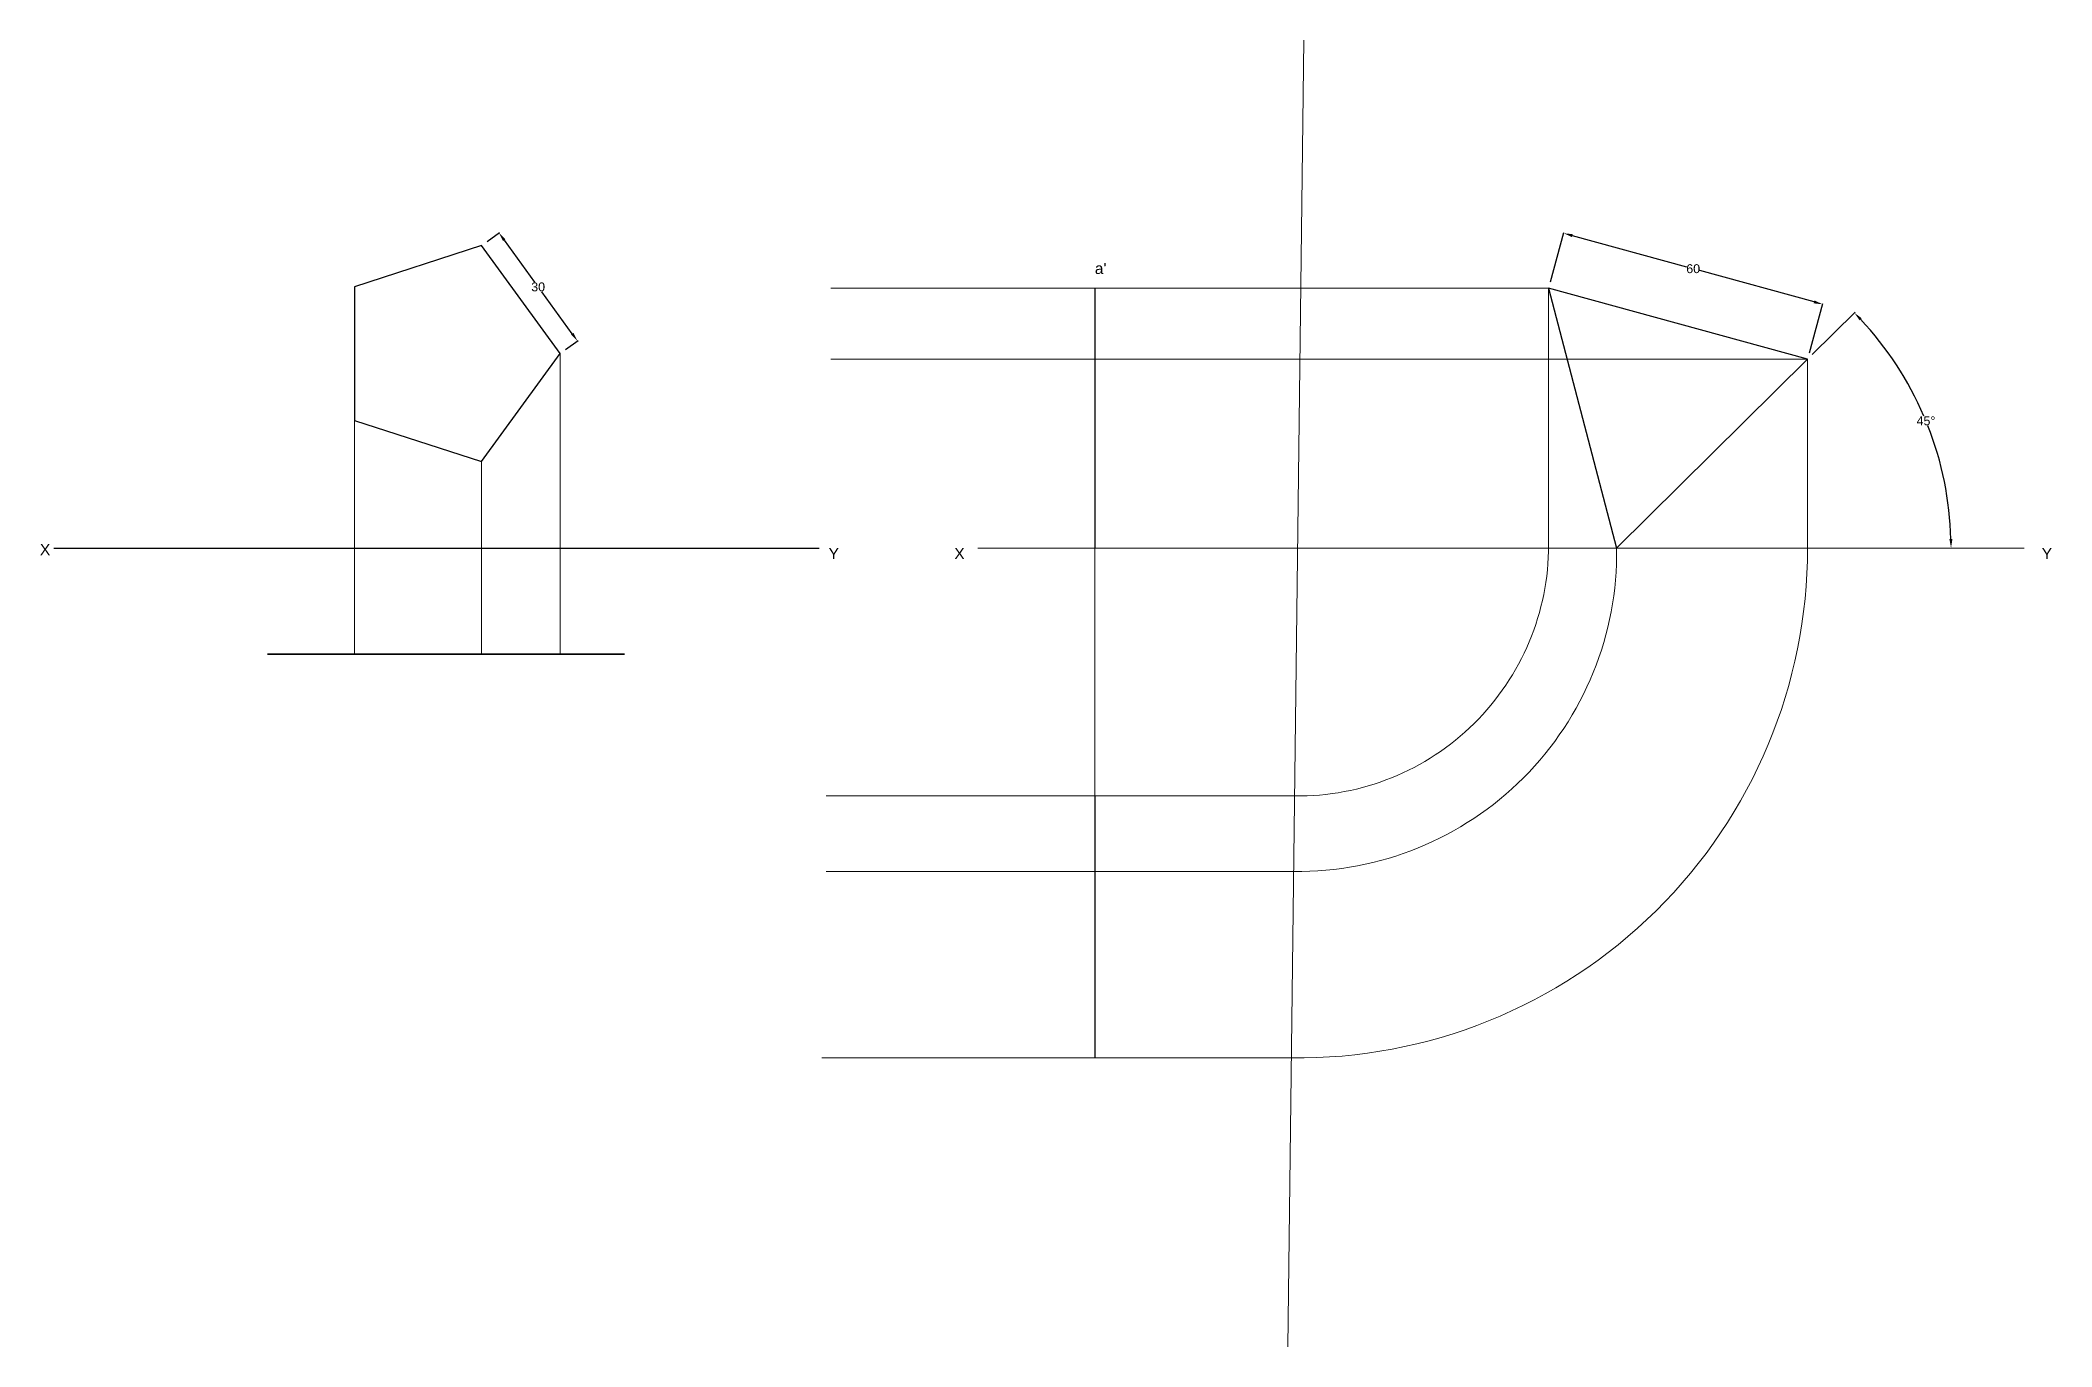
# Model space of a CAD drawing. Header units: millimetres. Extents: x 58 to 510, y -176 to 118.
import ezdxf

# ---------------------------------------------------------------- set-up
doc = ezdxf.new("R2010")
doc.units = ezdxf.units.MM
doc.layers.add('thin continuous', color=7, linetype='Continuous', lineweight=13)
doc.styles.get("Standard").update_dxf_attribs({"font": 'arial.ttf'})
doc.dimstyles.get("Standard").update_dxf_attribs({"dimtxt": 2, "dimasz": 2, "dimexe": 0.18, "dimexo": 1.5, "dimgap": 0.09, "dimtad": 0, "dimtih": 1, "dimtoh": 1, "dimdec": 0, "dimzin": 0, "dimdsep": 46, "dimtxsty": 'Standard', "dimcen": 0.09, "dimadec": 0, "dimazin": 0, "dimtfac": 1, "dimtdec": 0, "dimtofl": 0, "dimtmove": 0, "dimatfit": 3, "dimfxl": 1, "dimtolj": 1, "dimtzin": 0, "dimarcsym": 0})

# ---------------------------------------------------------------- blocks, each defined once
blk = doc.blocks.new('*D14')
at = {"layer": 'Defpoints', "color": 0, "transparency": 16777216}
for p in [(156.94, 71.43), (178.46, 49.99), (174.57, 47.16)]:
    blk.add_point(p, dxfattribs=at)
at = {"layer": 'thin continuous', "color": 0, "lineweight": -2, "transparency": 16777216}
for p, q in [((158.15, 72.31), (160.97, 74.36)), ((162, 72.64), (168.83, 63.23)), ((177.28, 51.61), (170.45, 61.01)), ((175.78, 48.04), (178.6, 50.09))]:
    blk.add_line(p, q, dxfattribs=at)
at = {"layer": 'thin continuous', "color": 0, "transparency": 16777216}
for points in [[(162.27, 72.84), (161.73, 72.44), (160.83, 74.26)], [(177.55, 51.8), (177.01, 51.41), (178.46, 49.99)]]:
    blk.add_solid(points, dxfattribs=at)
at = {"layer": 'thin continuous', "color": 0, "transparency": 16777216, "insert": (169.64, 62.12), "char_height": 2, "attachment_point": 5}
blk.add_mtext('\\A1;30', dxfattribs=at)
blk = doc.blocks.new('*D16')
at = {"layer": 'Defpoints', "color": 0, "transparency": 16777216}
for p in [(454.78, 45.88), (484.49, 22.78), (268.38, 3.48), (411.89, 3.48), (503.47, 3.48)]:
    blk.add_point(p, dxfattribs=at)
at = {"layer": 'thin continuous', "color": 0, "lineweight": -2, "transparency": 16777216}
blk.add_line((455.85, 46.93), (465.44, 56.42), dxfattribs=at)
for start, end in [(23.2495, 43.142), (1.5254, 21.4238)]:
    blk.add_arc((411.89, 3.48), 75.12, start, end, dxfattribs=at)
at = {"layer": 'thin continuous', "color": 0, "transparency": 16777216}
for points in [[(466.46, 54.62), (466.94, 55.08), (465.32, 56.29)], [(487.32, 5.48), (486.65, 5.47), (487.01, 3.48)]]:
    blk.add_solid(points, dxfattribs=at)
at = {"layer": 'thin continuous', "color": 0, "transparency": 16777216, "insert": (481.38, 32.03), "char_height": 2, "attachment_point": 5}
blk.add_mtext('\\A1;45°', dxfattribs=at)
blk = doc.blocks.new('*D17')
at = {"layer": 'Defpoints', "color": 0, "transparency": 16777216}
for p in [(396.62, 61.82), (458.17, 58.23), (454.78, 45.88)]:
    blk.add_point(p, dxfattribs=at)
at = {"layer": 'thin continuous', "color": 0, "lineweight": -2, "transparency": 16777216}
for p, q in [((397.01, 63.27), (400.05, 74.36)), ((401.93, 73.65), (427.56, 66.63)), ((456.24, 58.76), (430.61, 65.79)), ((455.18, 47.32), (458.22, 58.41))]:
    blk.add_line(p, q, dxfattribs=at)
at = {"layer": 'thin continuous', "color": 0, "transparency": 16777216}
for points in [[(402.02, 73.97), (401.85, 73.33), (400, 74.18)], [(456.33, 59.08), (456.15, 58.44), (458.17, 58.23)]]:
    blk.add_solid(points, dxfattribs=at)
at = {"layer": 'thin continuous', "color": 0, "transparency": 16777216, "insert": (429.09, 66.21), "char_height": 2, "attachment_point": 5}
blk.add_mtext('\\A1;60', dxfattribs=at)

msp = doc.modelspace()

# ---------------------------------------------------------------- linework, layer by layer
at = {"layer": 'thin continuous'}
for p, q in [((341.62, 117.54), (338.07, -175.93)), ((396.62, 61.82), (235.36, 61.82)), ((396.62, 61.82), (396.62, 3.48)), ((454.78, 45.88), (235.36, 45.88)), ((454.78, 45.88), (454.78, 3.48)), ((268.38, 3.48), (503.47, 3.48)), ((294.68, 3.48), (294.68, -52.21)), ((339.56, -52.21), (234.32, -52.21)), ((340.24, -69.18), (234.32, -69.18)), ((338.85, -111.06), (233.35, -111.06))]:
    msp.add_line(p, q, dxfattribs=at)
at = {"layer": 'thin continuous', "lineweight": 30}
for p, q in [((294.68, 61.82), (294.68, 3.48)), ((294.68, -52.21), (294.68, -111.06))]:
    msp.add_line(p, q, dxfattribs=at)
at = {"layer": 'thin continuous', "lineweight": 9}
for p, q in [((174.57, 47.16), (174.57, -20.35)), ((128.4, 32.16), (128.4, -20.35)), ((156.94, 22.89), (156.94, -20.35))]:
    msp.add_line(p, q, dxfattribs=at)
at = {"layer": 'thin continuous', "lineweight": 25}
msp.add_line((60.88, 3.48), (232.75, 3.48), dxfattribs=at)
at = {"layer": 'thin continuous', "lineweight": 35}
msp.add_line((108.88, -20.35), (189.06, -20.35), dxfattribs=at)
at = {"layer": 'thin continuous', "lineweight": 30}
for points in [[(128.4, 62.16), (128.4, 32.16), (156.94, 22.89), (174.57, 47.16), (156.94, 71.43)], [(411.89, 3.48), (454.78, 45.88), (396.62, 61.82)]]:
    msp.add_lwpolyline(points, close=True, dxfattribs=at)
at = {"layer": 'thin continuous'}
for centre, radius, start, end in [((340.24, 3.48), 114.54, 269.3072, 360), ((340.24, 2.48), 71.66, 269.2974, 0.7996), ((340.25, 4.16), 56.37, 269.3072, 0)]:
    msp.add_arc(centre, radius, start, end, dxfattribs=at)

# ---------------------------------------------------------------- texts
at = {"layer": 'thin continuous', "char_height": 2.5, "attachment_point": 1}
for s, width, insert in [("\\pt12.5,15;a'", 22.0143, (294.68, 67.53)), ('X', 5.2142, (57.72, 4.36)), ('Y', 11.459, (234.88, 3.48)), ('\\pt10;X', 13.3378, (263.12, 3.48)), ('Y', 10.1244, (507.38, 3.48))]:
    msp.add_mtext_dynamic_manual_height_columns(s, width=width, gutter_width=12.5, heights=[0], dxfattribs=dict(at, insert=insert))

# ---------------------------------------------------------------- dimensions: what is measured, and where the dimension line sits
at = {"layer": 'thin continuous'}
for p1, p2, distance, picture, middle in [((156.94, 71.43), (174.57, 47.16), 4.81, '*D14', (169.64, 62.12)), ((396.62, 61.82), (454.78, 45.88), 12.81, '*D17', (429.09, 66.21))]:
    dim = msp.add_aligned_dim(p1=p1, p2=p2, distance=distance, dimstyle='Standard', dxfattribs=at)
    dim.commit()
    dim.dimension.update_dxf_attribs({"geometry": picture, "text_midpoint": middle})
dim = msp.add_angular_dim_2l(base=(484.49, 22.78), line1=((268.38, 3.48), (503.47, 3.48)), line2=((411.89, 3.48), (454.78, 45.88)), dimstyle='Standard', dxfattribs=at)
dim.commit()
dim.dimension.update_dxf_attribs({"geometry": '*D16', "text_midpoint": (481.38, 32.03)})

doc.saveas('drawing.dxf')
